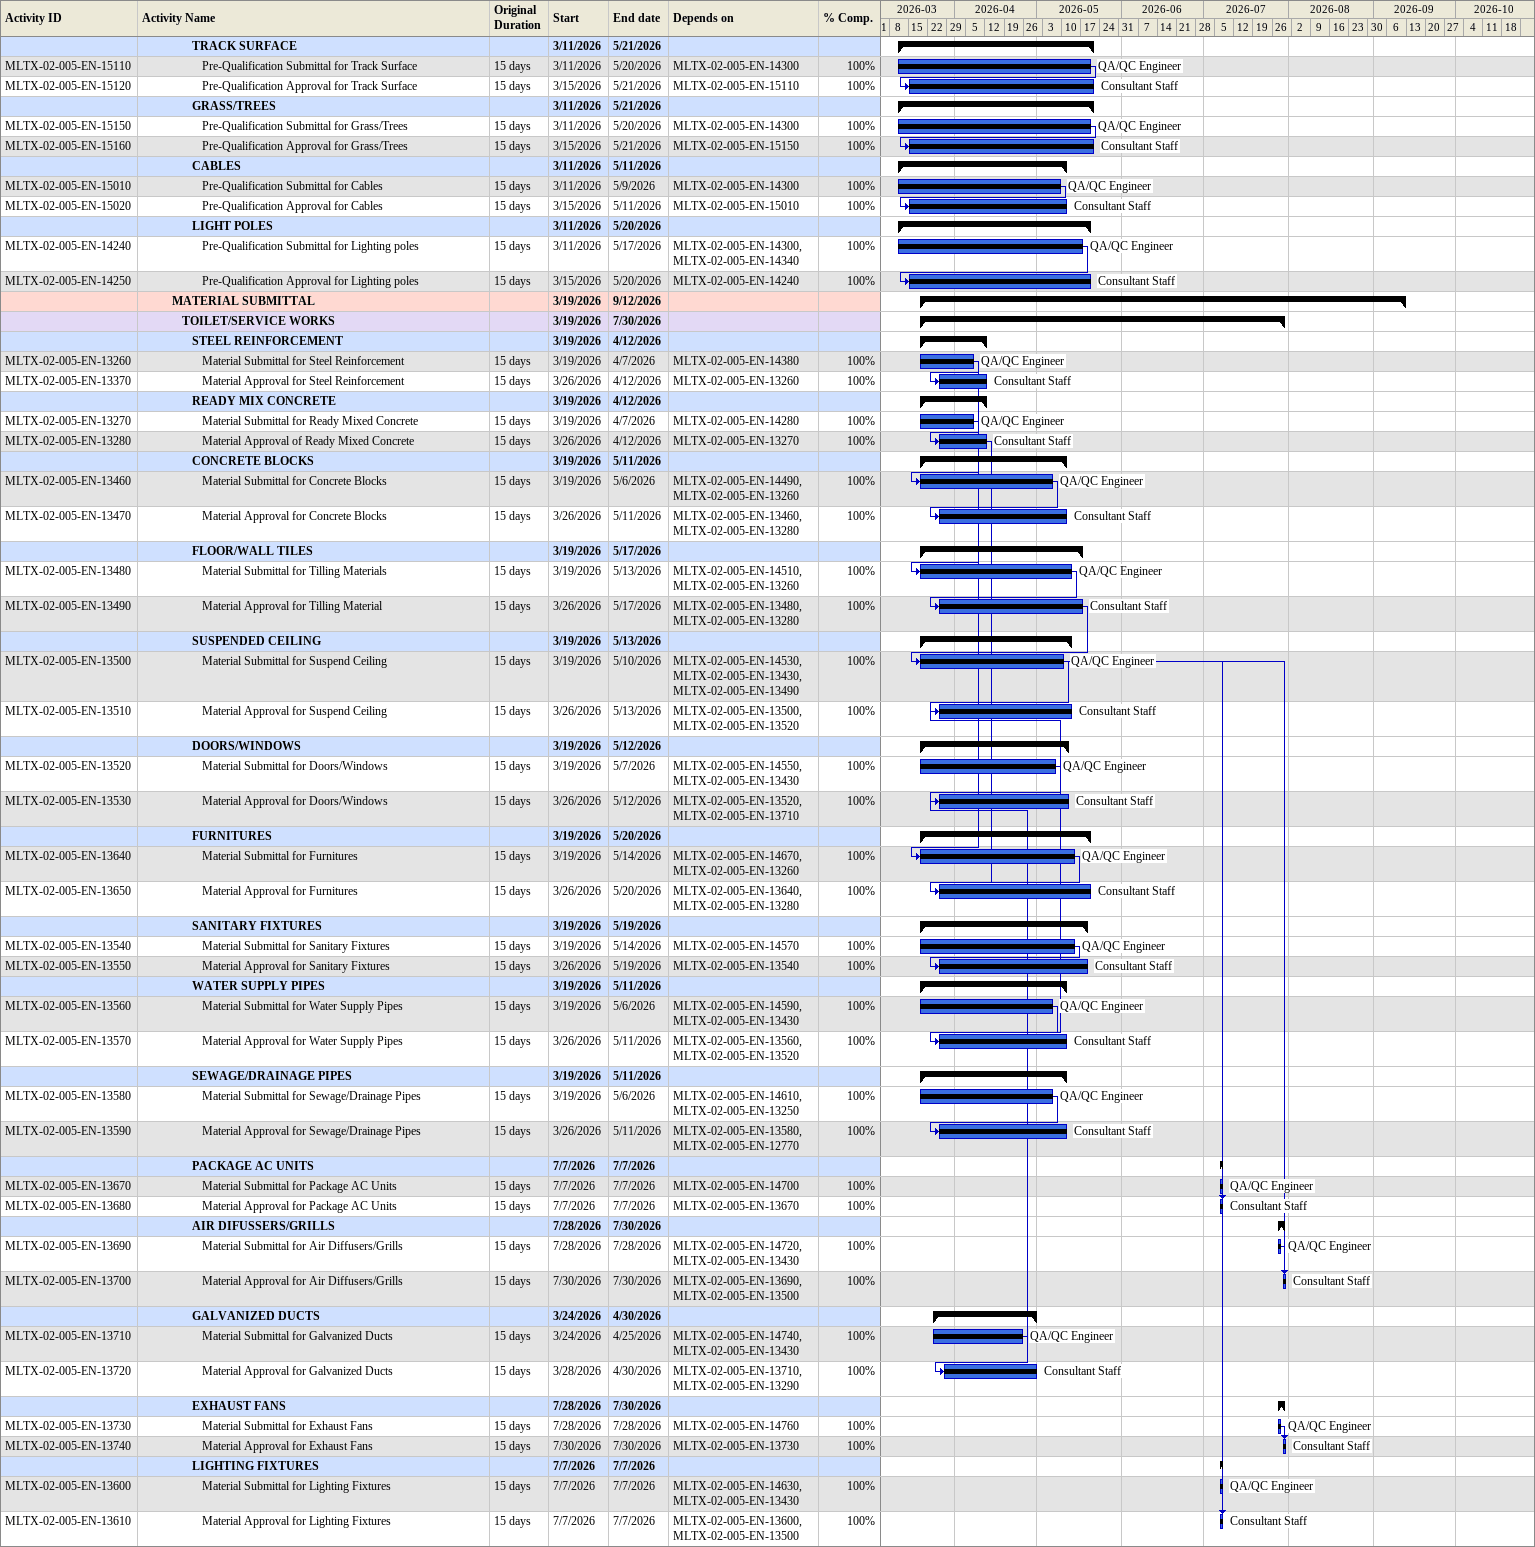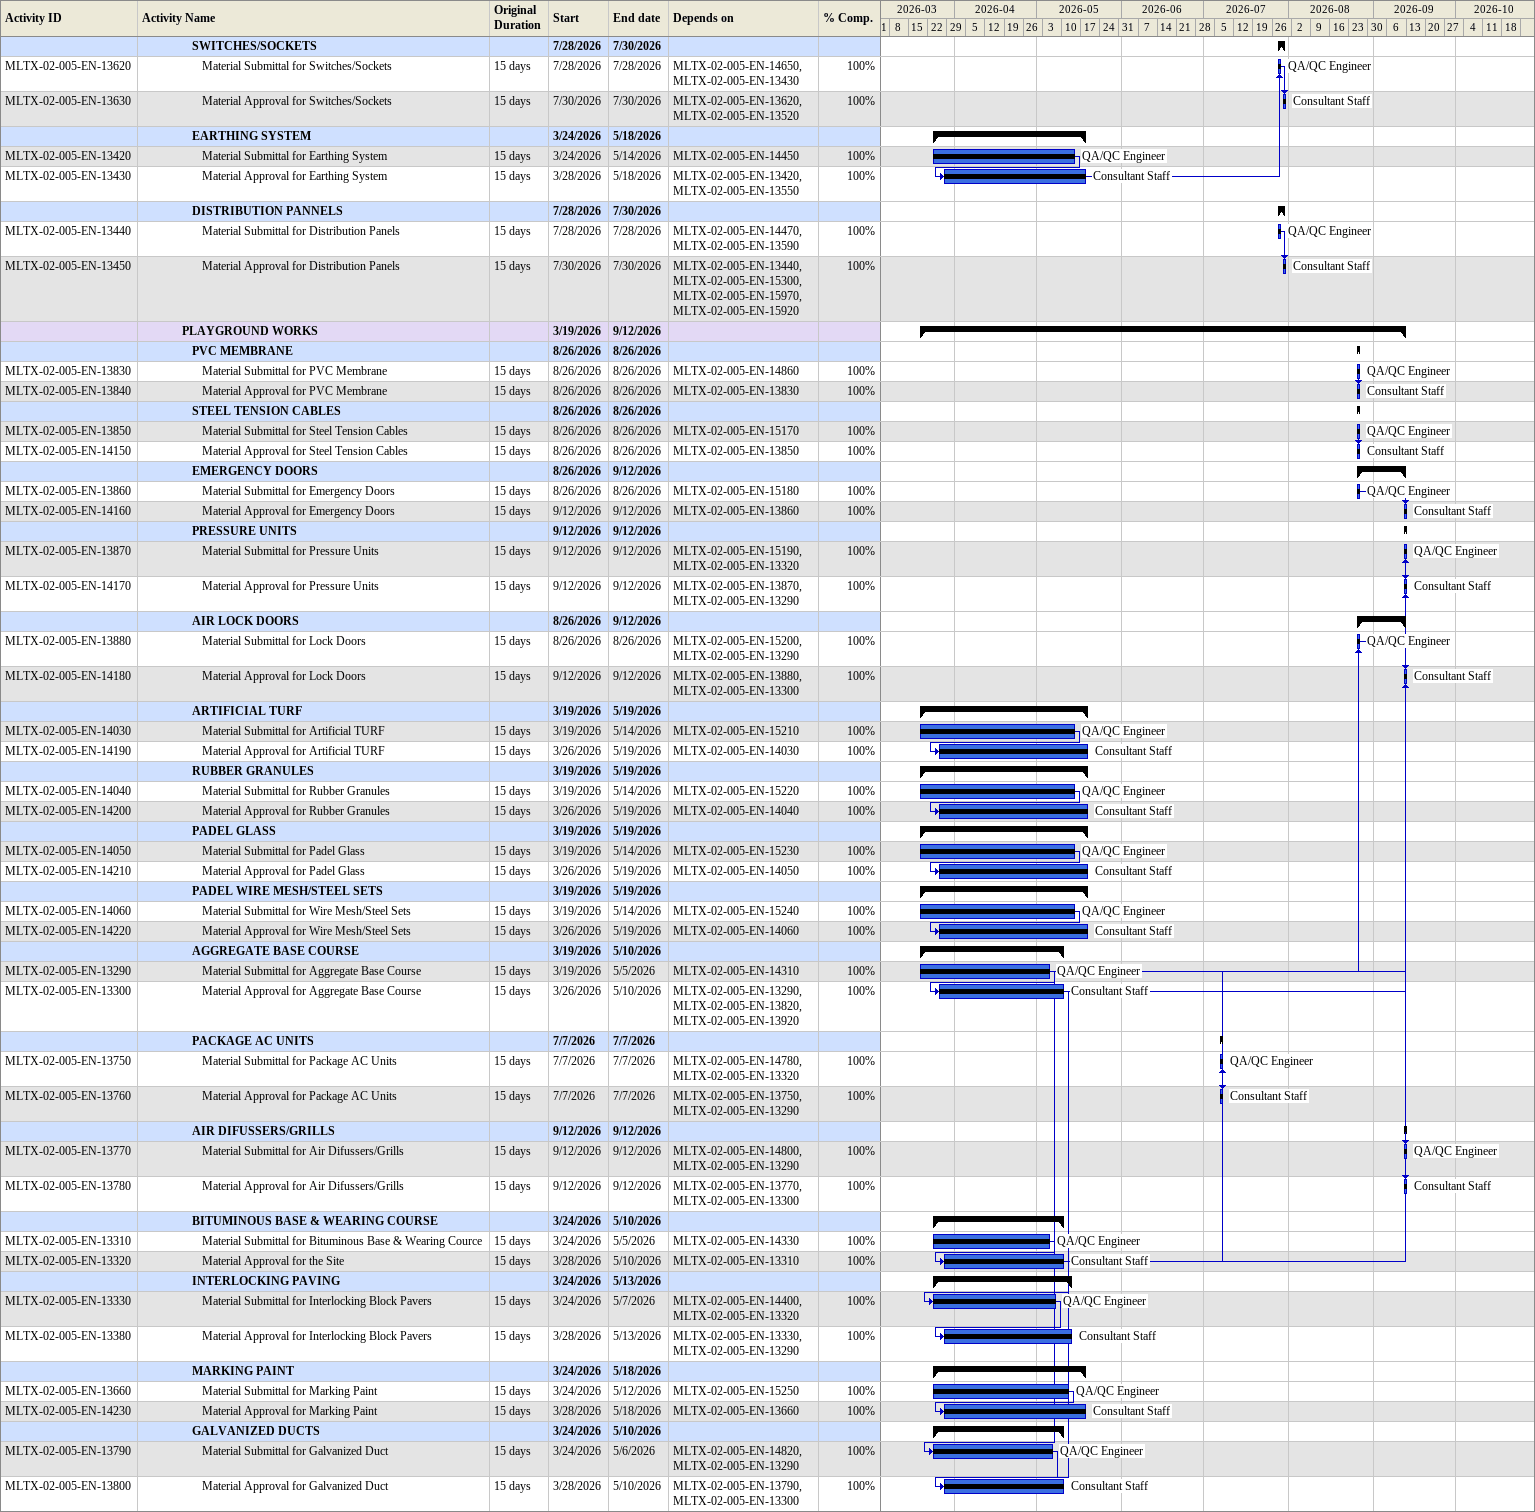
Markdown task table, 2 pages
| ID | Level | Task | Original duration | Start | Finish | Predecessors | Resources | % complete |
|---|---|---|---|---|---|---|---|---|
|  | 6 | **TRACK SURFACE** |  | 2026-03-11 | 2026-05-21 |  |  |  |
| MLTX-02-005-EN-15110 | 7 | Pre-Qualification Submittal for Track Surface | 15d | 2026-03-11 | 2026-05-20 | MLTX-02-005-EN-14300 | QA/QC Engineer | 100 |
| MLTX-02-005-EN-15120 | 7 | Pre-Qualification Approval for Track Surface | 15d | 2026-03-15 | 2026-05-21 | MLTX-02-005-EN-15110 | Consultant Staff | 100 |
|  | 6 | **GRASS/TREES** |  | 2026-03-11 | 2026-05-21 |  |  |  |
| MLTX-02-005-EN-15150 | 7 | Pre-Qualification Submittal for Grass/Trees | 15d | 2026-03-11 | 2026-05-20 | MLTX-02-005-EN-14300 | QA/QC Engineer | 100 |
| MLTX-02-005-EN-15160 | 7 | Pre-Qualification Approval for Grass/Trees | 15d | 2026-03-15 | 2026-05-21 | MLTX-02-005-EN-15150 | Consultant Staff | 100 |
|  | 6 | **CABLES** |  | 2026-03-11 | 2026-05-11 |  |  |  |
| MLTX-02-005-EN-15010 | 7 | Pre-Qualification Submittal for Cables | 15d | 2026-03-11 | 2026-05-09 | MLTX-02-005-EN-14300 | QA/QC Engineer | 100 |
| MLTX-02-005-EN-15020 | 7 | Pre-Qualification Approval for Cables | 15d | 2026-03-15 | 2026-05-11 | MLTX-02-005-EN-15010 | Consultant Staff | 100 |
|  | 6 | **LIGHT POLES** |  | 2026-03-11 | 2026-05-20 |  |  |  |
| MLTX-02-005-EN-14240 | 7 | Pre-Qualification Submittal for Lighting poles | 15d | 2026-03-11 | 2026-05-17 | MLTX-02-005-EN-14300, MLTX-02-005-EN-14340 | QA/QC Engineer | 100 |
| MLTX-02-005-EN-14250 | 7 | Pre-Qualification Approval for Lighting poles | 15d | 2026-03-15 | 2026-05-20 | MLTX-02-005-EN-14240 | Consultant Staff | 100 |
|  | 4 | **MATERIAL SUBMITTAL** |  | 2026-03-19 | 2026-09-12 |  |  |  |
|  | 5 | **TOILET/SERVICE WORKS** |  | 2026-03-19 | 2026-07-30 |  |  |  |
|  | 6 | **STEEL REINFORCEMENT** |  | 2026-03-19 | 2026-04-12 |  |  |  |
| MLTX-02-005-EN-13260 | 7 | Material Submittal for Steel Reinforcement | 15d | 2026-03-19 | 2026-04-07 | MLTX-02-005-EN-14380 | QA/QC Engineer | 100 |
| MLTX-02-005-EN-13370 | 7 | Material Approval for Steel Reinforcement | 15d | 2026-03-26 | 2026-04-12 | MLTX-02-005-EN-13260 | Consultant Staff | 100 |
|  | 6 | **READY MIX CONCRETE** |  | 2026-03-19 | 2026-04-12 |  |  |  |
| MLTX-02-005-EN-13270 | 7 | Material Submittal for Ready Mixed Concrete | 15d | 2026-03-19 | 2026-04-07 | MLTX-02-005-EN-14280 | QA/QC Engineer | 100 |
| MLTX-02-005-EN-13280 | 7 | Material Approval of Ready Mixed Concrete | 15d | 2026-03-26 | 2026-04-12 | MLTX-02-005-EN-13270 | Consultant Staff | 100 |
|  | 6 | **CONCRETE BLOCKS** |  | 2026-03-19 | 2026-05-11 |  |  |  |
| MLTX-02-005-EN-13460 | 7 | Material Submittal for Concrete Blocks | 15d | 2026-03-19 | 2026-05-06 | MLTX-02-005-EN-14490, MLTX-02-005-EN-13260 | QA/QC Engineer | 100 |
| MLTX-02-005-EN-13470 | 7 | Material Approval for Concrete Blocks | 15d | 2026-03-26 | 2026-05-11 | MLTX-02-005-EN-13460, MLTX-02-005-EN-13280 | Consultant Staff | 100 |
|  | 6 | **FLOOR/WALL TILES** |  | 2026-03-19 | 2026-05-17 |  |  |  |
| MLTX-02-005-EN-13480 | 7 | Material Submittal for Tilling Materials | 15d | 2026-03-19 | 2026-05-13 | MLTX-02-005-EN-14510, MLTX-02-005-EN-13260 | QA/QC Engineer | 100 |
| MLTX-02-005-EN-13490 | 7 | Material Approval for Tilling Material | 15d | 2026-03-26 | 2026-05-17 | MLTX-02-005-EN-13480, MLTX-02-005-EN-13280 | Consultant Staff | 100 |
|  | 6 | **SUSPENDED CEILING** |  | 2026-03-19 | 2026-05-13 |  |  |  |
| MLTX-02-005-EN-13500 | 7 | Material Submittal for Suspend Ceiling | 15d | 2026-03-19 | 2026-05-10 | MLTX-02-005-EN-14530, MLTX-02-005-EN-13430, MLTX-02-005-EN-13490 | QA/QC Engineer | 100 |
| MLTX-02-005-EN-13510 | 7 | Material Approval for Suspend Ceiling | 15d | 2026-03-26 | 2026-05-13 | MLTX-02-005-EN-13500, MLTX-02-005-EN-13520 | Consultant Staff | 100 |
|  | 6 | **DOORS/WINDOWS** |  | 2026-03-19 | 2026-05-12 |  |  |  |
| MLTX-02-005-EN-13520 | 7 | Material Submittal for Doors/Windows | 15d | 2026-03-19 | 2026-05-07 | MLTX-02-005-EN-14550, MLTX-02-005-EN-13430 | QA/QC Engineer | 100 |
| MLTX-02-005-EN-13530 | 7 | Material Approval for Doors/Windows | 15d | 2026-03-26 | 2026-05-12 | MLTX-02-005-EN-13520, MLTX-02-005-EN-13710 | Consultant Staff | 100 |
|  | 6 | **FURNITURES** |  | 2026-03-19 | 2026-05-20 |  |  |  |
| MLTX-02-005-EN-13640 | 7 | Material Submittal for Furnitures | 15d | 2026-03-19 | 2026-05-14 | MLTX-02-005-EN-14670, MLTX-02-005-EN-13260 | QA/QC Engineer | 100 |
| MLTX-02-005-EN-13650 | 7 | Material Approval for Furnitures | 15d | 2026-03-26 | 2026-05-20 | MLTX-02-005-EN-13640, MLTX-02-005-EN-13280 | Consultant Staff | 100 |
|  | 6 | **SANITARY FIXTURES** |  | 2026-03-19 | 2026-05-19 |  |  |  |
| MLTX-02-005-EN-13540 | 7 | Material Submittal for Sanitary Fixtures | 15d | 2026-03-19 | 2026-05-14 | MLTX-02-005-EN-14570 | QA/QC Engineer | 100 |
| MLTX-02-005-EN-13550 | 7 | Material Approval for Sanitary Fixtures | 15d | 2026-03-26 | 2026-05-19 | MLTX-02-005-EN-13540 | Consultant Staff | 100 |
|  | 6 | **WATER SUPPLY PIPES** |  | 2026-03-19 | 2026-05-11 |  |  |  |
| MLTX-02-005-EN-13560 | 7 | Material Submittal for Water Supply Pipes | 15d | 2026-03-19 | 2026-05-06 | MLTX-02-005-EN-14590, MLTX-02-005-EN-13430 | QA/QC Engineer | 100 |
| MLTX-02-005-EN-13570 | 7 | Material Approval for Water Supply Pipes | 15d | 2026-03-26 | 2026-05-11 | MLTX-02-005-EN-13560, MLTX-02-005-EN-13520 | Consultant Staff | 100 |
|  | 6 | **SEWAGE/DRAINAGE PIPES** |  | 2026-03-19 | 2026-05-11 |  |  |  |
| MLTX-02-005-EN-13580 | 7 | Material Submittal for Sewage/Drainage Pipes | 15d | 2026-03-19 | 2026-05-06 | MLTX-02-005-EN-14610, MLTX-02-005-EN-13250 | QA/QC Engineer | 100 |
| MLTX-02-005-EN-13590 | 7 | Material Approval for Sewage/Drainage Pipes | 15d | 2026-03-26 | 2026-05-11 | MLTX-02-005-EN-13580, MLTX-02-005-EN-12770 | Consultant Staff | 100 |
|  | 6 | **PACKAGE AC UNITS** |  | 2026-07-07 | 2026-07-07 |  |  |  |
| MLTX-02-005-EN-13670 | 7 | Material Submittal for Package AC Units | 15d | 2026-07-07 | 2026-07-07 | MLTX-02-005-EN-14700 | QA/QC Engineer | 100 |
| MLTX-02-005-EN-13680 | 7 | Material Approval for Package AC Units | 15d | 2026-07-07 | 2026-07-07 | MLTX-02-005-EN-13670 | Consultant Staff | 100 |
|  | 6 | **AIR DIFUSSERS/GRILLS** |  | 2026-07-28 | 2026-07-30 |  |  |  |
| MLTX-02-005-EN-13690 | 7 | Material Submittal for Air Diffusers/Grills | 15d | 2026-07-28 | 2026-07-28 | MLTX-02-005-EN-14720, MLTX-02-005-EN-13430 | QA/QC Engineer | 100 |
| MLTX-02-005-EN-13700 | 7 | Material Approval for Air Diffusers/Grills | 15d | 2026-07-30 | 2026-07-30 | MLTX-02-005-EN-13690, MLTX-02-005-EN-13500 | Consultant Staff | 100 |
|  | 6 | **GALVANIZED DUCTS** |  | 2026-03-24 | 2026-04-30 |  |  |  |
| MLTX-02-005-EN-13710 | 7 | Material Submittal for Galvanized Ducts | 15d | 2026-03-24 | 2026-04-25 | MLTX-02-005-EN-14740, MLTX-02-005-EN-13430 | QA/QC Engineer | 100 |
| MLTX-02-005-EN-13720 | 7 | Material Approval for Galvanized Ducts | 15d | 2026-03-28 | 2026-04-30 | MLTX-02-005-EN-13710, MLTX-02-005-EN-13290 | Consultant Staff | 100 |
|  | 6 | **EXHAUST FANS** |  | 2026-07-28 | 2026-07-30 |  |  |  |
| MLTX-02-005-EN-13730 | 7 | Material Submittal for Exhaust Fans | 15d | 2026-07-28 | 2026-07-28 | MLTX-02-005-EN-14760 | QA/QC Engineer | 100 |
| MLTX-02-005-EN-13740 | 7 | Material Approval for Exhaust Fans | 15d | 2026-07-30 | 2026-07-30 | MLTX-02-005-EN-13730 | Consultant Staff | 100 |
|  | 6 | **LIGHTING FIXTURES** |  | 2026-07-07 | 2026-07-07 |  |  |  |
| MLTX-02-005-EN-13600 | 7 | Material Submittal for Lighting Fixtures | 15d | 2026-07-07 | 2026-07-07 | MLTX-02-005-EN-14630, MLTX-02-005-EN-13430 | QA/QC Engineer | 100 |
| MLTX-02-005-EN-13610 | 7 | Material Approval for Lighting Fixtures | 15d | 2026-07-07 | 2026-07-07 | MLTX-02-005-EN-13600, MLTX-02-005-EN-13500 | Consultant Staff | 100 |
|  | 6 | **SWITCHES/SOCKETS** |  | 2026-07-28 | 2026-07-30 |  |  |  |
| MLTX-02-005-EN-13620 | 7 | Material Submittal for Switches/Sockets | 15d | 2026-07-28 | 2026-07-28 | MLTX-02-005-EN-14650, MLTX-02-005-EN-13430 | QA/QC Engineer | 100 |
| MLTX-02-005-EN-13630 | 7 | Material Approval for Switches/Sockets | 15d | 2026-07-30 | 2026-07-30 | MLTX-02-005-EN-13620, MLTX-02-005-EN-13520 | Consultant Staff | 100 |
|  | 6 | **EARTHING SYSTEM** |  | 2026-03-24 | 2026-05-18 |  |  |  |
| MLTX-02-005-EN-13420 | 7 | Material Submittal for Earthing System | 15d | 2026-03-24 | 2026-05-14 | MLTX-02-005-EN-14450 | QA/QC Engineer | 100 |
| MLTX-02-005-EN-13430 | 7 | Material Approval for Earthing System | 15d | 2026-03-28 | 2026-05-18 | MLTX-02-005-EN-13420, MLTX-02-005-EN-13550 | Consultant Staff | 100 |
|  | 6 | **DISTRIBUTION PANNELS** |  | 2026-07-28 | 2026-07-30 |  |  |  |
| MLTX-02-005-EN-13440 | 7 | Material Submittal for Distribution Panels | 15d | 2026-07-28 | 2026-07-28 | MLTX-02-005-EN-14470, MLTX-02-005-EN-13590 | QA/QC Engineer | 100 |
| MLTX-02-005-EN-13450 | 7 | Material Approval for Distribution Panels | 15d | 2026-07-30 | 2026-07-30 | MLTX-02-005-EN-13440, MLTX-02-005-EN-15300, MLTX-02-005-EN-15970, MLTX-02-005-EN-15920 | Consultant Staff | 100 |
|  | 5 | **PLAYGROUND WORKS** |  | 2026-03-19 | 2026-09-12 |  |  |  |
|  | 6 | **PVC MEMBRANE** |  | 2026-08-26 | 2026-08-26 |  |  |  |
| MLTX-02-005-EN-13830 | 7 | Material Submittal for PVC Membrane | 15d | 2026-08-26 | 2026-08-26 | MLTX-02-005-EN-14860 | QA/QC Engineer | 100 |
| MLTX-02-005-EN-13840 | 7 | Material Approval for PVC Membrane | 15d | 2026-08-26 | 2026-08-26 | MLTX-02-005-EN-13830 | Consultant Staff | 100 |
|  | 6 | **STEEL TENSION CABLES** |  | 2026-08-26 | 2026-08-26 |  |  |  |
| MLTX-02-005-EN-13850 | 7 | Material Submittal for Steel Tension Cables | 15d | 2026-08-26 | 2026-08-26 | MLTX-02-005-EN-15170 | QA/QC Engineer | 100 |
| MLTX-02-005-EN-14150 | 7 | Material Approval for Steel Tension Cables | 15d | 2026-08-26 | 2026-08-26 | MLTX-02-005-EN-13850 | Consultant Staff | 100 |
|  | 6 | **EMERGENCY DOORS** |  | 2026-08-26 | 2026-09-12 |  |  |  |
| MLTX-02-005-EN-13860 | 7 | Material Submittal for Emergency Doors | 15d | 2026-08-26 | 2026-08-26 | MLTX-02-005-EN-15180 | QA/QC Engineer | 100 |
| MLTX-02-005-EN-14160 | 7 | Material Approval for Emergency Doors | 15d | 2026-09-12 | 2026-09-12 | MLTX-02-005-EN-13860 | Consultant Staff | 100 |
|  | 6 | **PRESSURE UNITS** |  | 2026-09-12 | 2026-09-12 |  |  |  |
| MLTX-02-005-EN-13870 | 7 | Material Submittal for Pressure Units | 15d | 2026-09-12 | 2026-09-12 | MLTX-02-005-EN-15190, MLTX-02-005-EN-13320 | QA/QC Engineer | 100 |
| MLTX-02-005-EN-14170 | 7 | Material Approval for Pressure Units | 15d | 2026-09-12 | 2026-09-12 | MLTX-02-005-EN-13870, MLTX-02-005-EN-13290 | Consultant Staff | 100 |
|  | 6 | **AIR LOCK DOORS** |  | 2026-08-26 | 2026-09-12 |  |  |  |
| MLTX-02-005-EN-13880 | 7 | Material Submittal for Lock Doors | 15d | 2026-08-26 | 2026-08-26 | MLTX-02-005-EN-15200, MLTX-02-005-EN-13290 | QA/QC Engineer | 100 |
| MLTX-02-005-EN-14180 | 7 | Material Approval for Lock Doors | 15d | 2026-09-12 | 2026-09-12 | MLTX-02-005-EN-13880, MLTX-02-005-EN-13300 | Consultant Staff | 100 |
|  | 6 | **ARTIFICIAL TURF** |  | 2026-03-19 | 2026-05-19 |  |  |  |
| MLTX-02-005-EN-14030 | 7 | Material Submittal for Artificial TURF | 15d | 2026-03-19 | 2026-05-14 | MLTX-02-005-EN-15210 | QA/QC Engineer | 100 |
| MLTX-02-005-EN-14190 | 7 | Material Approval for Artificial TURF | 15d | 2026-03-26 | 2026-05-19 | MLTX-02-005-EN-14030 | Consultant Staff | 100 |
|  | 6 | **RUBBER GRANULES** |  | 2026-03-19 | 2026-05-19 |  |  |  |
| MLTX-02-005-EN-14040 | 7 | Material Submittal for Rubber Granules | 15d | 2026-03-19 | 2026-05-14 | MLTX-02-005-EN-15220 | QA/QC Engineer | 100 |
| MLTX-02-005-EN-14200 | 7 | Material Approval for Rubber Granules | 15d | 2026-03-26 | 2026-05-19 | MLTX-02-005-EN-14040 | Consultant Staff | 100 |
|  | 6 | **PADEL GLASS** |  | 2026-03-19 | 2026-05-19 |  |  |  |
| MLTX-02-005-EN-14050 | 7 | Material Submittal for Padel Glass | 15d | 2026-03-19 | 2026-05-14 | MLTX-02-005-EN-15230 | QA/QC Engineer | 100 |
| MLTX-02-005-EN-14210 | 7 | Material Approval for Padel Glass | 15d | 2026-03-26 | 2026-05-19 | MLTX-02-005-EN-14050 | Consultant Staff | 100 |
|  | 6 | **PADEL WIRE MESH/STEEL SETS** |  | 2026-03-19 | 2026-05-19 |  |  |  |
| MLTX-02-005-EN-14060 | 7 | Material Submittal for Wire Mesh/Steel Sets | 15d | 2026-03-19 | 2026-05-14 | MLTX-02-005-EN-15240 | QA/QC Engineer | 100 |
| MLTX-02-005-EN-14220 | 7 | Material Approval for Wire Mesh/Steel Sets | 15d | 2026-03-26 | 2026-05-19 | MLTX-02-005-EN-14060 | Consultant Staff | 100 |
|  | 6 | **AGGREGATE BASE COURSE** |  | 2026-03-19 | 2026-05-10 |  |  |  |
| MLTX-02-005-EN-13290 | 7 | Material Submittal for Aggregate Base Course | 15d | 2026-03-19 | 2026-05-05 | MLTX-02-005-EN-14310 | QA/QC Engineer | 100 |
| MLTX-02-005-EN-13300 | 7 | Material Approval for Aggregate Base Course | 15d | 2026-03-26 | 2026-05-10 | MLTX-02-005-EN-13290, MLTX-02-005-EN-13820, MLTX-02-005-EN-13920 | Consultant Staff | 100 |
|  | 6 | **PACKAGE AC UNITS** |  | 2026-07-07 | 2026-07-07 |  |  |  |
| MLTX-02-005-EN-13750 | 7 | Material Submittal for Package AC Units | 15d | 2026-07-07 | 2026-07-07 | MLTX-02-005-EN-14780, MLTX-02-005-EN-13320 | QA/QC Engineer | 100 |
| MLTX-02-005-EN-13760 | 7 | Material Approval for Package AC Units | 15d | 2026-07-07 | 2026-07-07 | MLTX-02-005-EN-13750, MLTX-02-005-EN-13290 | Consultant Staff | 100 |
|  | 6 | **AIR DIFUSSERS/GRILLS** |  | 2026-09-12 | 2026-09-12 |  |  |  |
| MLTX-02-005-EN-13770 | 7 | Material Submittal for Air Difussers/Grills | 15d | 2026-09-12 | 2026-09-12 | MLTX-02-005-EN-14800, MLTX-02-005-EN-13290 | QA/QC Engineer | 100 |
| MLTX-02-005-EN-13780 | 7 | Material Approval for Air Difussers/Grills | 15d | 2026-09-12 | 2026-09-12 | MLTX-02-005-EN-13770, MLTX-02-005-EN-13300 | Consultant Staff | 100 |
|  | 6 | **BITUMINOUS BASE & WEARING COURSE** |  | 2026-03-24 | 2026-05-10 |  |  |  |
| MLTX-02-005-EN-13310 | 7 | Material Submittal for Bituminous Base & Wearing Cource | 15d | 2026-03-24 | 2026-05-05 | MLTX-02-005-EN-14330 | QA/QC Engineer | 100 |
| MLTX-02-005-EN-13320 | 7 | Material Approval for the Site | 15d | 2026-03-28 | 2026-05-10 | MLTX-02-005-EN-13310 | Consultant Staff | 100 |
|  | 6 | **INTERLOCKING PAVING** |  | 2026-03-24 | 2026-05-13 |  |  |  |
| MLTX-02-005-EN-13330 | 7 | Material Submittal for Interlocking Block Pavers | 15d | 2026-03-24 | 2026-05-07 | MLTX-02-005-EN-14400, MLTX-02-005-EN-13320 | QA/QC Engineer | 100 |
| MLTX-02-005-EN-13380 | 7 | Material Approval for Interlocking Block Pavers | 15d | 2026-03-28 | 2026-05-13 | MLTX-02-005-EN-13330, MLTX-02-005-EN-13290 | Consultant Staff | 100 |
|  | 6 | **MARKING PAINT** |  | 2026-03-24 | 2026-05-18 |  |  |  |
| MLTX-02-005-EN-13660 | 7 | Material Submittal for Marking Paint | 15d | 2026-03-24 | 2026-05-12 | MLTX-02-005-EN-15250 | QA/QC Engineer | 100 |
| MLTX-02-005-EN-14230 | 7 | Material Approval for Marking Paint | 15d | 2026-03-28 | 2026-05-18 | MLTX-02-005-EN-13660 | Consultant Staff | 100 |
|  | 6 | **GALVANIZED DUCTS** |  | 2026-03-24 | 2026-05-10 |  |  |  |
| MLTX-02-005-EN-13790 | 7 | Material Submittal for Galvanized Duct | 15d | 2026-03-24 | 2026-05-06 | MLTX-02-005-EN-14820, MLTX-02-005-EN-13290 | QA/QC Engineer | 100 |
| MLTX-02-005-EN-13800 | 7 | Material Approval for Galvanized Duct | 15d | 2026-03-28 | 2026-05-10 | MLTX-02-005-EN-13790, MLTX-02-005-EN-13300 | Consultant Staff | 100 |
